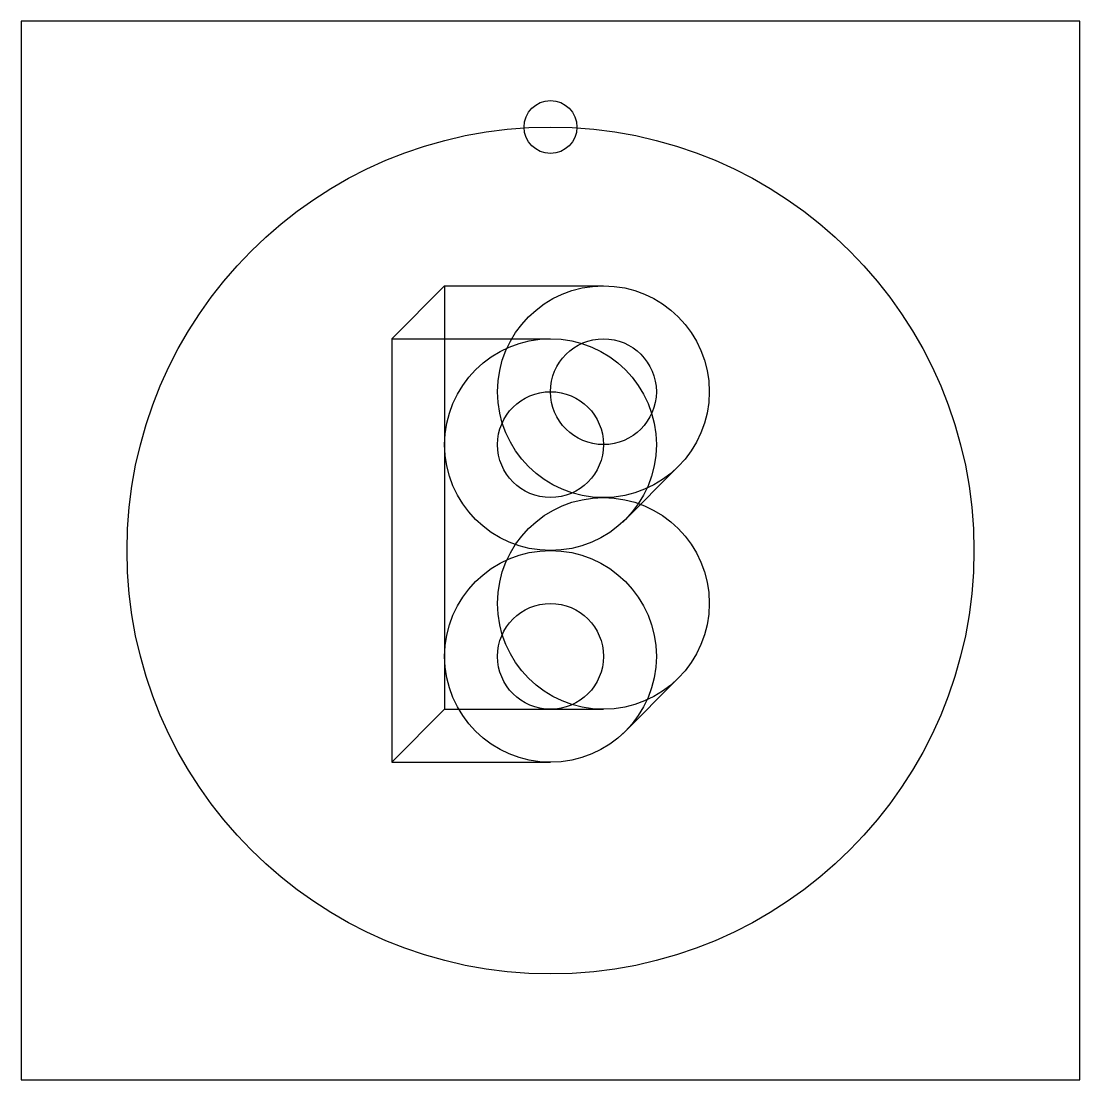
# Model space of a CAD drawing. Header units: millimetres. Extents: x 0 to 100, y 0 to 100.
import ezdxf

# ---------------------------------------------------------------- set-up
doc = ezdxf.new("R2010")
doc.units = ezdxf.units.MM
doc.layers.get('0').update_dxf_attribs({"linetype": 'CONTINUOUS'})

msp = doc.modelspace()

# ---------------------------------------------------------------- linework, layer by layer
for p, q in [((40, 75), (35, 70)), ((40, 75), (40, 35)), ((40, 75), (55, 75)), ((35, 70), (35, 30)), ((35, 70), (50, 70)), ((62.07, 57.93), (56.82, 52.68)), ((62.07, 37.93), (56.82, 32.68)), ((40, 35), (35, 30)), ((40, 35), (55, 35)), ((35, 30), (50, 30))]:
    msp.add_line(p, q)
msp.add_lwpolyline([(0, 0), (100, 0), (100, 100), (0, 100)], close=True)
for centre, radius in [((50, 90), 2.5), ((50, 50), 40), ((55, 65), 10), ((50, 60), 10), ((55, 65), 5), ((50, 60), 5), ((55, 45), 10), ((50, 40), 10), ((50, 40), 5)]:
    msp.add_circle(centre, radius)

doc.saveas('drawing.dxf')
